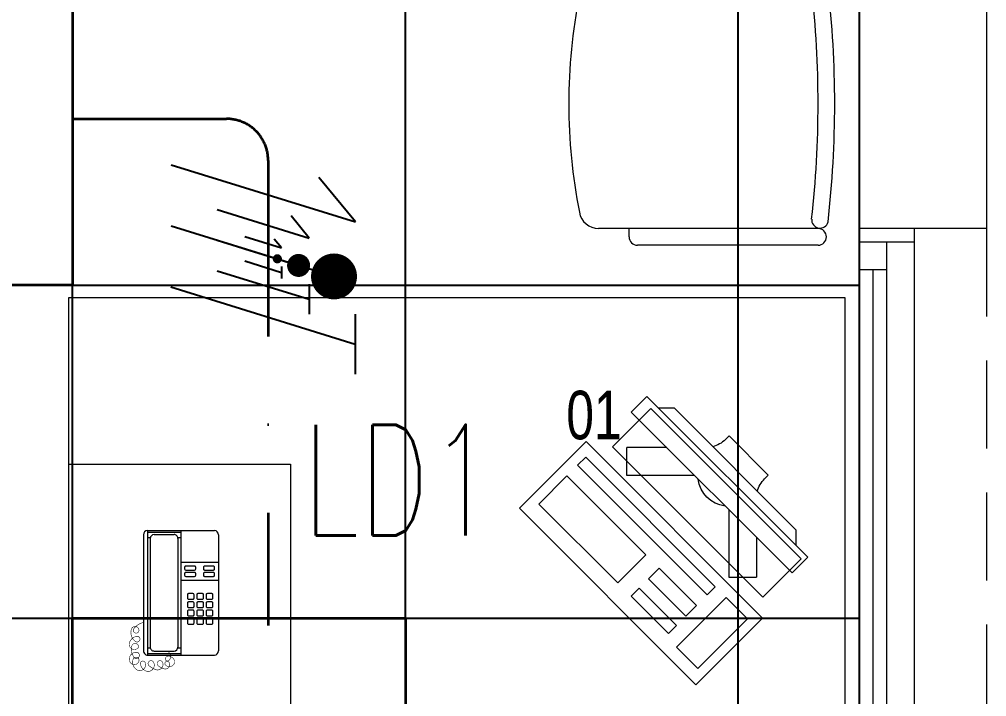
# Model space of a CAD drawing. Header units: inches. Extents: x -12418 to 57169, y -29325 to 19878.
# Drawn here: x 47304 to 49048, y 6458 to 7679 of the extents above; entities that cross this region are included whole.
import ezdxf
from ezdxf.enums import TextEntityAlignment as Align

# ---------------------------------------------------------------- set-up
doc = ezdxf.new("R2010")
doc.units = ezdxf.units.IN
doc.header["$LTSCALE"] = 25
doc.header["$MEASUREMENT"] = 0
doc.linetypes.add('00-Ground Floor$0$HIDDEN', pattern=[9.525, 6.35, -3.175])
doc.linetypes.add('DASHDOT', pattern=[25.4, 12.7, -6.35, 0, -6.35])
doc.layers.get('0').update_dxf_attribs({"color": 8})
for name, color, linetype, lineweight in [('00-Ground Floor$0$72_EGR_EQP_TAG', 142, 'Continuous', 5), ('00-Ground Floor$0$Aluminum', 251, 'Continuous', 5), ('00-Ground Floor$0$LOADING', 253, 'Continuous', 5), ('00-Ground Floor$0$Proj', 251, 'Continuous', 5), ('00-Ground Floor$0$Walls', 251, 'Continuous', 5), ('E-LITE-CIRC-NUMB', 6, 'Continuous', 25), ('E-LITE-CLNG', 150, 'Continuous', 35), ('E-LITE-CLNG-CNDT', 6, 'DASHDOT', 35), ('E-LITE-CTRL', 6, 'Continuous', 25), ('E-LITE-IDEN', 6, 'Continuous', 25), ('E-POWR-WIRE', 6, 'Continuous', 25), ('E-POWR-WIRE @ 100', 6, 'Continuous', 25), ('E-POWR-WIRE @ 20', 6, 'Continuous', 25), ('E-POWR-WIRE @ 50', 6, 'Continuous', 25)]:
    doc.layers.add(name, color=color, linetype=linetype, lineweight=lineweight)
doc.layers.add('00-Ground Floor$0$False Ceiling', color=251, linetype='Continuous')
doc.styles.add('00-Ground Floor$0$X3G_ENTITY_257CFD', font='swisscl.ttf', dxfattribs={"height": 200})
doc.styles.add('DC_Simplex', font='SIMPLEX.shx', dxfattribs={"width": 0.7})

# ---------------------------------------------------------------- blocks, each defined once
blk = doc.blocks.new('00-Ground Floor$0$DM20079-P')
at = {"color": 0}
for p, q in [((-0.0686, 0.217), (-0.0686, 0.008)), ((-0.0616, 0.225), (0.0594, 0.225)), ((-0.0616, 0.225), (-0.0616, 0)), ((-0.0616, 0.222), (-0.0016, 0.222)), ((-0.0616, 0.212), (-0.0565, 0.212)), ((-0.0566, 0.2105), (-0.0566, 0.0145)), ((-0.0496, 0.2175), (-0.0136, 0.2175)), ((-0.0068, 0.212), (-0.0016, 0.212)), ((-0.0066, 0.2105), (-0.0066, 0.0145)), ((-0.0016, 0.225), (-0.0016, 0)), ((0.0664, 0.217), (0.0664, 0.008)), ((-0.0016, 0.1675), (0.0664, 0.1675)), ((-0.0016, 0.135), (0.0664, 0.135)), ((-0.0616, 0.013), (-0.0565, 0.013)), ((-0.0616, 0.003), (-0.0016, 0.003)), ((-0.0594, 0), (0.0594, 0)), ((-0.0496, 0.0075), (-0.0136, 0.0075)), ((-0.0068, 0.013), (-0.0016, 0.013))]:
    blk.add_line(p, q, dxfattribs=at)
for points in [[(0.0074, 0.1605, 0.414214), (0.0054, 0.1585), (0.0054, 0.1555, 0.414214), (0.0074, 0.1535), (0.0234, 0.1535, 0.414214), (0.0254, 0.1555), (0.0254, 0.1585, 0.414214), (0.0234, 0.1605)], [(0.0574, 0.1535, 0.414214), (0.0594, 0.1555), (0.0594, 0.1585, 0.414214), (0.0574, 0.1605), (0.0414, 0.1605, 0.414214), (0.0394, 0.1585), (0.0394, 0.1555, 0.414214), (0.0414, 0.1535)], [(0.0234, 0.142, 0.414214), (0.0254, 0.144), (0.0254, 0.147, 0.414214), (0.0234, 0.149), (0.0074, 0.149, 0.414214), (0.0054, 0.147), (0.0054, 0.144, 0.414214), (0.0074, 0.142)], [(0.0574, 0.142, 0.414214), (0.0594, 0.144), (0.0594, 0.147, 0.414214), (0.0574, 0.149), (0.0414, 0.149, 0.414214), (0.0394, 0.147), (0.0394, 0.144, 0.414214), (0.0414, 0.142)], [(0.0104, 0.103, 0.414214), (0.0124, 0.101), (0.0204, 0.101, 0.414214), (0.0224, 0.103), (0.0224, 0.109, 0.414214), (0.0204, 0.111), (0.0124, 0.111, 0.414214), (0.0104, 0.109)], [(0.0274, 0.103, 0.414214), (0.0294, 0.101), (0.0374, 0.101, 0.414214), (0.0394, 0.103), (0.0394, 0.109, 0.414214), (0.0374, 0.111), (0.0294, 0.111, 0.414214), (0.0274, 0.109)], [(0.0444, 0.103, 0.414214), (0.0464, 0.101), (0.0544, 0.101, 0.414214), (0.0564, 0.103), (0.0564, 0.109, 0.414214), (0.0544, 0.111), (0.0464, 0.111, 0.414214), (0.0444, 0.109)], [(0.0104, 0.088, 0.414214), (0.0124, 0.086), (0.0204, 0.086, 0.414214), (0.0224, 0.088), (0.0224, 0.094, 0.414214), (0.0204, 0.096), (0.0124, 0.096, 0.414214), (0.0104, 0.094)], [(0.0274, 0.088, 0.414214), (0.0294, 0.086), (0.0374, 0.086, 0.414214), (0.0394, 0.088), (0.0394, 0.094, 0.414214), (0.0374, 0.096), (0.0294, 0.096, 0.414214), (0.0274, 0.094)], [(0.0444, 0.088, 0.414214), (0.0464, 0.086), (0.0544, 0.086, 0.414214), (0.0564, 0.088), (0.0564, 0.094, 0.414214), (0.0544, 0.096), (0.0464, 0.096, 0.414214), (0.0444, 0.094)], [(0.0104, 0.073, 0.414214), (0.0124, 0.071), (0.0204, 0.071, 0.414214), (0.0224, 0.073), (0.0224, 0.079, 0.414214), (0.0204, 0.081), (0.0124, 0.081, 0.414214), (0.0104, 0.079)], [(0.0274, 0.073, 0.414214), (0.0294, 0.071), (0.0374, 0.071, 0.414214), (0.0394, 0.073), (0.0394, 0.079, 0.414214), (0.0374, 0.081), (0.0294, 0.081, 0.414214), (0.0274, 0.079)], [(0.0444, 0.073, 0.414214), (0.0464, 0.071), (0.0544, 0.071, 0.414214), (0.0564, 0.073), (0.0564, 0.079, 0.414214), (0.0544, 0.081), (0.0464, 0.081, 0.414214), (0.0444, 0.079)], [(0.0104, 0.058, 0.414214), (0.0124, 0.056), (0.0204, 0.056, 0.414214), (0.0224, 0.058), (0.0224, 0.064, 0.414214), (0.0204, 0.066), (0.0124, 0.066, 0.414214), (0.0104, 0.064)], [(0.0274, 0.058, 0.414214), (0.0294, 0.056), (0.0374, 0.056, 0.414214), (0.0394, 0.058), (0.0394, 0.064, 0.414214), (0.0374, 0.066), (0.0294, 0.066, 0.414214), (0.0274, 0.064)], [(0.0444, 0.058, 0.414214), (0.0464, 0.056), (0.0544, 0.056, 0.414214), (0.0564, 0.058), (0.0564, 0.064, 0.414214), (0.0544, 0.066), (0.0464, 0.066, 0.414214), (0.0444, 0.064)]]:
    blk.add_lwpolyline(points, format="xyb", close=True, dxfattribs=at)
at = {"color": 0, "const_width": 0.001}
blk.add_lwpolyline([(-0.0686, 0.059, 0.184574), (-0.0861, 0.0478, 1.44364), (-0.0769, 0.0452, 0.837915), (-0.0907, 0.0465, 0.30536), (-0.0835, 0.0248, 1.584726), (-0.0815, 0.034, 0.253153), (-0.094, 0.0228, 0.874198), (-0.0776, 0.0142, 0.915253), (-0.0897, 0.0168, 0.223821), (-0.0874, -0.0011, 1.703343), (-0.0796, 0.005, 0.588962), (-0.0934, -0.0114, 0.717795), (-0.0769, -0.0108, 0.983104), (-0.0875, -0.0075, 0.326362), (-0.0815, -0.0259, 0.758716), (-0.0657, -0.0134, 0.906186), (-0.0743, -0.016, 0.189488), (-0.067, -0.0272, 0.7948), (-0.0506, -0.0127, 1.223996), (-0.0585, -0.0193, 0.072149), (-0.0473, -0.0259, 0.645886), (-0.0341, -0.0134, 1.366917), (-0.042, -0.0193, 0.078415), (-0.0315, -0.0246, 0.723006), (-0.0229, -0.0127, 1.105484), (-0.0289, -0.018, 0.327892), (-0.017, -0.0193, 0.446638), (-0.0144, -0.0068, 0.327263), (-0.0269, -0.0029, 1.240441), (-0.0229, -0.0094, 0.611307), (-0.0278, 0.0075)], format="xyb", dxfattribs=at)
at = {"color": 0}
for centre, radius, start, end in [((-0.0605, 0.217), 0.00813, 97.9633, 179.6649), ((-0.0496, 0.2105), 0.007, 90, 180), ((-0.0136, 0.2105), 0.007, 0, 90), ((0.0582, 0.217), 0.00813, 0.3351, 82.0367), ((-0.0605, 0.008), 0.00813, 180.3351, 277.9633), ((-0.0496, 0.0145), 0.007, 180, 270), ((-0.0136, 0.0145), 0.007, 270, 0), ((0.0582, 0.008), 0.00813, 277.9633, 359.6649)]:
    blk.add_arc(centre, radius, start, end, dxfattribs=at)
blk = doc.blocks.new('00-Ground Floor$0$GF21016-P')
at = {"layer": '00-Ground Floor$0$LOADING', "extrusion": (-1.24384e-09, -1.20261e-09, -1)}
for p, q in [((0.0128, 0.0179), (0.0128, 0.4136)), ((0.4628, 0.0179), (0.4628, 0.4136)), ((-0.0022, 0.3585), (0.0128, 0.3585)), ((0.4778, 0.3585), (0.4628, 0.3585)), ((-0.0172, 0.0179), (-0.0172, 0.3435)), ((0.4928, 0.0179), (0.4928, 0.3435)), ((0.4778, 0.0029), (0.4778, 0.0029))]:
    blk.add_line(p, q, dxfattribs=at)
for centre, radius, start, end in [((-0.2378, -0.5362), 1.0036, 78.7568, 101.2432), ((-0.0478, 0.4136), 0.035, 0, 80.6557), ((-0.4278, 0.4136), 0.035, 99.3443, 180), ((0.0022, 0.3435), 0.015, 0, 90), ((-0.4778, 0.3435), 0.015, 90, 180), ((0.0022, 0.0179), 0.015, 270, 0), ((0.0022, 0.0179), 0.015, 180, 270), ((-0.0284, 0.0145), 0.015, 284.3864, 95.5209), ((-0.2378, 1.8928), 1.8749, 263.6341, 276.3659), ((-0.4471, 0.0145), 0.015, 84.4791, 255.6136), ((-0.4778, 0.0179), 0.015, 270, 0), ((-0.4778, 0.0179), 0.015, 180, 270), ((-0.2378, 1.8734), 1.8855, 263.5119, 276.4881)]:
    blk.add_arc(centre, radius, start, end, dxfattribs=at)
blk = doc.blocks.new('00-Ground Floor$0$ITCWLS1-P')
at = {"layer": '00-Ground Floor$0$LOADING'}
for p, q in [((-0.17, 0.45), (-0.17, 0)), ((-0.17, 0.45), (0, 0.45)), ((0, 0.45), (0, 0)), ((-0.2651, 0.43, 0), (-0.3051, 0.43, 0)), ((-0.3051, 0.43, 0), (-0.3051, 0.02, 0)), ((-0.2651, 0.43, 0), (-0.2651, 0.02, 0)), ((-0.1496, 0.4305), (-0.1291, 0.4305)), ((-0.1291, 0.4305), (-0.1291, 0.4089)), ((-0.197, 0.4094), (-0.295, 0.4094)), ((-0.295, 0.0264), (-0.295, 0.4094)), ((-0.197, 0.0264), (-0.197, 0.4094)), ((-0.3251, 0.38, 0), (-0.3051, 0.4, 0)), ((-0.3251, 0.38, 0), (-0.3251, 0.07, 0)), ((-0.3503, 0.275), (-0.3596, 0.275)), ((-0.3596, 0.175), (-0.3596, 0.275)), ((-0.3503, 0.175), (-0.3596, 0.175)), ((-0.3251, 0.07, 0), (-0.3051, 0.05, 0)), ((-0.3051, 0.02, 0), (-0.2651, 0.02, 0)), ((-0.197, 0.0264), (-0.295, 0.0264)), ((-0.17, 0), (0, 0))]:
    blk.add_line(p, q, dxfattribs=at)
at = {"layer": '00-Ground Floor$0$LOADING', "extrusion": (2.48281e-10, 3.18408e-10, -1)}
for p, q in [((-0.2651, 0.3395), (-0.2144, 0.3902)), ((-0.1791, 0.3548), (-0.2144, 0.3902)), ((-0.2651, 0.2688), (-0.1791, 0.3548))]:
    blk.add_line(p, q, dxfattribs=at)
at = {"layer": '00-Ground Floor$0$LOADING', "extrusion": (2.48281e-10, -3.18408e-10, -1)}
for p, q in [((-0.2651, 0.1812), (-0.1791, 0.0952)), ((-0.2651, 0.1105), (-0.2144, 0.0598)), ((-0.1791, 0.0952), (-0.2144, 0.0598))]:
    blk.add_line(p, q, dxfattribs=at)
at = {"layer": '00-Ground Floor$0$LOADING'}
for points in [[(-0.1291, 0.4089), (-0.1291, 0.1), (-0.1496, 0.1), (-0.1496, 0.4305)], [(-0.1496, 0.1), (-0.1496, 0.1), (-0.1496, 0.1), (-0.1496, 0.1), (-0.1496, 0.1), (-0.1496, 0.1), (-0.1496, 0.1), (-0.1496, 0.1), (-0.1496, 0.1)], [(-0.1496, 0.1), (-0.1496, 0.1), (-0.1496, 0.1), (-0.1496, 0.1), (-0.1496, 0.1), (-0.1496, 0.1), (-0.1496, 0.1), (-0.1496, 0.1), (-0.1496, 0.1), (-0.1496, 0.1), (-0.1496, 0.1), (-0.1496, 0.1), (-0.1496, 0.1), (-0.1496, 0.1), (-0.1496, 0.1), (-0.1496, 0.1), (-0.1496, 0.1), (-0.1496, 0.1)], [(-0.1496, 0.1), (-0.1496, 0.1), (-0.1496, 0.1), (-0.1496, 0.1), (-0.1496, 0.1), (-0.1496, 0.1), (-0.1496, 0.1), (-0.1496, 0.1), (-0.1496, 0.1), (-0.1496, 0.1)], [(-0.1496, 0.1), (-0.1496, 0.1), (-0.1496, 0.1), (-0.1496, 0.1), (-0.1496, 0.1), (-0.1496, 0.1), (-0.1496, 0.1)], [(-0.1496, 0.1), (-0.1496, 0.1), (-0.1496, 0.1), (-0.1496, 0.1), (-0.1496, 0.1), (-0.1496, 0.1), (-0.1496, 0.1), (-0.1496, 0.1), (-0.1496, 0.1), (-0.1496, 0.1)], [(-0.1496, 0.1), (-0.1496, 0.1), (-0.1496, 0.1), (-0.1496, 0.1), (-0.1496, 0.1), (-0.1496, 0.1), (-0.1496, 0.1), (-0.1496, 0.1), (-0.1496, 0.1), (-0.1496, 0.1), (-0.1496, 0.1), (-0.1496, 0.1), (-0.1496, 0.1), (-0.1496, 0.1), (-0.1496, 0.1)], [(-0.1496, 0.1), (-0.1496, 0.1), (-0.1496, 0.1), (-0.1496, 0.1), (-0.1496, 0.1), (-0.1496, 0.1), (-0.1496, 0.1), (-0.1496, 0.1), (-0.1496, 0.1), (-0.1496, 0.1)], [(-0.1496, 0.1), (-0.1496, 0.1), (-0.1496, 0.1), (-0.1496, 0.1), (-0.1496, 0.1), (-0.1496, 0.1), (-0.1496, 0.1), (-0.1496, 0.1), (-0.1496, 0.1), (-0.1496, 0.1)], [(-0.1496, 0.1), (-0.1496, 0.1), (-0.1496, 0.1), (-0.1496, 0.1), (-0.1496, 0.1), (-0.1496, 0.1), (-0.1496, 0.1), (-0.1496, 0.1), (-0.1496, 0.1), (-0.1496, 0.1), (-0.1496, 0.1), (-0.1496, 0.1), (-0.1496, 0.1), (-0.1496, 0.1), (-0.1496, 0.1), (-0.1496, 0.1), (-0.1496, 0.1), (-0.1496, 0.1), (-0.1496, 0.1), (-0.1496, 0.1), (-0.1496, 0.1), (-0.1496, 0.1), (-0.1496, 0.1), (-0.1496, 0.1), (-0.1496, 0.1), (-0.1496, 0.1), (-0.1496, 0.1), (-0.1496, 0.1), (-0.1496, 0.1), (-0.1496, 0.1), (-0.1496, 0.1), (-0.1496, 0.1), (-0.1496, 0.1), (-0.1496, 0.1), (-0.1496, 0.1), (-0.1496, 0.1), (-0.1496, 0.1), (-0.1496, 0.1), (-0.1496, 0.1), (-0.1496, 0.1), (-0.1496, 0.1), (-0.1496, 0.1), (-0.1496, 0.1), (-0.1496, 0.1), (-0.1496, 0.1), (-0.1496, 0.1), (-0.1496, 0.1), (-0.1496, 0.1), (-0.1496, 0.1), (-0.1496, 0.1), (-0.1496, 0.1), (-0.1496, 0.1), (-0.1496, 0.1), (-0.1496, 0.1)], [(-0.1496, 0.1), (-0.1496, 0.1), (-0.1496, 0.1), (-0.1496, 0.1), (-0.1496, 0.1), (-0.1496, 0.1), (-0.1496, 0.1), (-0.1496, 0.1), (-0.1496, 0.1), (-0.1496, 0.1), (-0.1496, 0.1), (-0.1496, 0.1), (-0.1496, 0.1), (-0.1496, 0.1), (-0.1496, 0.1), (-0.1496, 0.1), (-0.1496, 0.1), (-0.1496, 0.1), (-0.1496, 0.1), (-0.1496, 0.1), (-0.1496, 0.1), (-0.1496, 0.1), (-0.1496, 0.1), (-0.1496, 0.1), (-0.1496, 0.1), (-0.1496, 0.1), (-0.1496, 0.1), (-0.1496, 0.1), (-0.1496, 0.1), (-0.1496, 0.1), (-0.1496, 0.1), (-0.1496, 0.1), (-0.1496, 0.1), (-0.1496, 0.1), (-0.1496, 0.1), (-0.1496, 0.1), (-0.1496, 0.1), (-0.1496, 0.1), (-0.1496, 0.1), (-0.1496, 0.1), (-0.1496, 0.1), (-0.1496, 0.1), (-0.1496, 0.1), (-0.1496, 0.1), (-0.1496, 0.1), (-0.1496, 0.1), (-0.1496, 0.1), (-0.1496, 0.1), (-0.1496, 0.1), (-0.1496, 0.1), (-0.1496, 0.1), (-0.1496, 0.1), (-0.1496, 0.1), (-0.1496, 0.1), (-0.1496, 0.1), (-0.1496, 0.1), (-0.1496, 0.1), (-0.1496, 0.1), (-0.1496, 0.1), (-0.1496, 0.1), (-0.1496, 0.1), (-0.1496, 0.1), (-0.1496, 0.1), (-0.1496, 0.1), (-0.1496, 0.1), (-0.1496, 0.1), (-0.1496, 0.1), (-0.1496, 0.1), (-0.1496, 0.1), (-0.1496, 0.1), (-0.1496, 0.1), (-0.1496, 0.1), (-0.1496, 0.1), (-0.1496, 0.1), (-0.1496, 0.1), (-0.1496, 0.1), (-0.1496, 0.1), (-0.1496, 0.1), (-0.1496, 0.1), (-0.1496, 0.1), (-0.1496, 0.1), (-0.1496, 0.1), (-0.1496, 0.1), (-0.1496, 0.1), (-0.1496, 0.1), (-0.1496, 0.1), (-0.1496, 0.1), (-0.1496, 0.1), (-0.1496, 0.1)], [(-0.1496, 0.1), (-0.1496, 0.1), (-0.1496, 0.1), (-0.1496, 0.1), (-0.1496, 0.1), (-0.1496, 0.1), (-0.1496, 0.1), (-0.1496, 0.1), (-0.1496, 0.1), (-0.1496, 0.1), (-0.1496, 0.1), (-0.1496, 0.1)], [(-0.1496, 0.1), (-0.1496, 0.1), (-0.1496, 0.1), (-0.1496, 0.1), (-0.1496, 0.1), (-0.1496, 0.1), (-0.1496, 0.1)], [(-0.1496, 0.1), (-0.1496, 0.1), (-0.1496, 0.1), (-0.1496, 0.1), (-0.1496, 0.1), (-0.1496, 0.1), (-0.1496, 0.1), (-0.1496, 0.1), (-0.1496, 0.1), (-0.1496, 0.1), (-0.1496, 0.1), (-0.1496, 0.1), (-0.1496, 0.1), (-0.1496, 0.1), (-0.1496, 0.1), (-0.1496, 0.1), (-0.1496, 0.1)], [(-0.1496, 0.1), (-0.1496, 0.1), (-0.1496, 0.1), (-0.1496, 0.1), (-0.1496, 0.1), (-0.1496, 0.1), (-0.1496, 0.1), (-0.1496, 0.1), (-0.1496, 0.1), (-0.1496, 0.1), (-0.1496, 0.1), (-0.1496, 0.1), (-0.1496, 0.1), (-0.1496, 0.1), (-0.1496, 0.1), (-0.1496, 0.1), (-0.1496, 0.1), (-0.1496, 0.1), (-0.1496, 0.1), (-0.1496, 0.1), (-0.1496, 0.1), (-0.1496, 0.1), (-0.1496, 0.1), (-0.1496, 0.1), (-0.1496, 0.1), (-0.1496, 0.1), (-0.1496, 0.1), (-0.1496, 0.1), (-0.1496, 0.1), (-0.1496, 0.1), (-0.1496, 0.1), (-0.1496, 0.1), (-0.1496, 0.1), (-0.1496, 0.1), (-0.1496, 0.1), (-0.1496, 0.1), (-0.1496, 0.1), (-0.1496, 0.1), (-0.1496, 0.1), (-0.1496, 0.1), (-0.1496, 0.1), (-0.1496, 0.1), (-0.1496, 0.1), (-0.1496, 0.1), (-0.1496, 0.1), (-0.1496, 0.1), (-0.1496, 0.1), (-0.1496, 0.1), (-0.1496, 0.1), (-0.1496, 0.1), (-0.1496, 0.1), (-0.1496, 0.1), (-0.1496, 0.1), (-0.1496, 0.1), (-0.1496, 0.1), (-0.1496, 0.1), (-0.1496, 0.1), (-0.1496, 0.1), (-0.1496, 0.1), (-0.1496, 0.1), (-0.1496, 0.1), (-0.1496, 0.1), (-0.1496, 0.1), (-0.1496, 0.1), (-0.1496, 0.1), (-0.1496, 0.1), (-0.1496, 0.1), (-0.1496, 0.1), (-0.1496, 0.1), (-0.1496, 0.1), (-0.1496, 0.1), (-0.1496, 0.1), (-0.1496, 0.1), (-0.1496, 0.1), (-0.1496, 0.1), (-0.1496, 0.1), (-0.1496, 0.1), (-0.1496, 0.1), (-0.1496, 0.1), (-0.1496, 0.1), (-0.1496, 0.1), (-0.1496, 0.1), (-0.1496, 0.1), (-0.1496, 0.1), (-0.1496, 0.1), (-0.1496, 0.1), (-0.1496, 0.1), (-0.1496, 0.1), (-0.1496, 0.1), (-0.1496, 0.1), (-0.1496, 0.1), (-0.1496, 0.1), (-0.1496, 0.1), (-0.1496, 0.1), (-0.1496, 0.1), (-0.1496, 0.1), (-0.1496, 0.1), (-0.1496, 0.1), (-0.1496, 0.1), (-0.1496, 0.1), (-0.1496, 0.1), (-0.1496, 0.1), (-0.1496, 0.1), (-0.1496, 0.1), (-0.1496, 0.1), (-0.1496, 0.1), (-0.1496, 0.1), (-0.1496, 0.1), (-0.1496, 0.1), (-0.1496, 0.1), (-0.1496, 0.1)], [(-0.1496, 0.1), (-0.1496, 0.1), (-0.1496, 0.1), (-0.1496, 0.1), (-0.1496, 0.1), (-0.1496, 0.1), (-0.1496, 0.1), (-0.1496, 0.1)]]:
    blk.add_lwpolyline(points, dxfattribs=at)
for points in [[(-0.1019, 0.4305), (-0.0304, 0.4305), (-0.0304, 0.2294), (-0.1019, 0.2294)], [(-0.1019, 0.1954), (-0.0747, 0.1954), (-0.0747, 0.1), (-0.1019, 0.1)], [(-0.0304, 0.1954), (-0.0508, 0.1954), (-0.0508, 0.1), (-0.0304, 0.1)], [(-0.1496, 0.1), (-0.1496, 0.1), (-0.1496, 0.1), (-0.1496, 0.1), (-0.1496, 0.1), (-0.1496, 0.1), (-0.1496, 0.1), (-0.1496, 0.1), (-0.1496, 0.1), (-0.1496, 0.1), (-0.1496, 0.1), (-0.1496, 0.1), (-0.1496, 0.1), (-0.1496, 0.1), (-0.1496, 0.1), (-0.1496, 0.1), (-0.1496, 0.1), (-0.1496, 0.1), (-0.1496, 0.1), (-0.1496, 0.1), (-0.1496, 0.1), (-0.1496, 0.1), (-0.1496, 0.1), (-0.1496, 0.1), (-0.1496, 0.1), (-0.1496, 0.1), (-0.1496, 0.1), (-0.1496, 0.1), (-0.1496, 0.1), (-0.1496, 0.1), (-0.1496, 0.1), (-0.1496, 0.1), (-0.1496, 0.1), (-0.1496, 0.1), (-0.1496, 0.1), (-0.1496, 0.1), (-0.1496, 0.1), (-0.1496, 0.1), (-0.1496, 0.1), (-0.1496, 0.1), (-0.1496, 0.1), (-0.1496, 0.1), (-0.1496, 0.1), (-0.1496, 0.1), (-0.1496, 0.1), (-0.1496, 0.1), (-0.1496, 0.1), (-0.1496, 0.1), (-0.1496, 0.1), (-0.1496, 0.1), (-0.1496, 0.1), (-0.1496, 0.1), (-0.1496, 0.1), (-0.1496, 0.1), (-0.1496, 0.1), (-0.1496, 0.1), (-0.1496, 0.1), (-0.1496, 0.1), (-0.1496, 0.1), (-0.1496, 0.1), (-0.1496, 0.1), (-0.1496, 0.1), (-0.1496, 0.1), (-0.1496, 0.1), (-0.1496, 0.1), (-0.1496, 0.1), (-0.1496, 0.1), (-0.1496, 0.1), (-0.1496, 0.1), (-0.1496, 0.1), (-0.1496, 0.1), (-0.1496, 0.1), (-0.1496, 0.1), (-0.1496, 0.1), (-0.1496, 0.1), (-0.1496, 0.1), (-0.1496, 0.1), (-0.1496, 0.1), (-0.1496, 0.1), (-0.1496, 0.1), (-0.1496, 0.1), (-0.1496, 0.1), (-0.1496, 0.1), (-0.1496, 0.1), (-0.1496, 0.1), (-0.1496, 0.1), (-0.1496, 0.1), (-0.1496, 0.1), (-0.1496, 0.1), (-0.1496, 0.1), (-0.1496, 0.1), (-0.1496, 0.1), (-0.1496, 0.1), (-0.1496, 0.1), (-0.1496, 0.1), (-0.1496, 0.1), (-0.1496, 0.1), (-0.1496, 0.1), (-0.1496, 0.1), (-0.1496, 0.1), (-0.1496, 0.1), (-0.1496, 0.1), (-0.1496, 0.1), (-0.1496, 0.1), (-0.1496, 0.1), (-0.1496, 0.1), (-0.1496, 0.1), (-0.1496, 0.1), (-0.1496, 0.1), (-0.1496, 0.1), (-0.1496, 0.1), (-0.1496, 0.1), (-0.1496, 0.1), (-0.1496, 0.1), (-0.1496, 0.1), (-0.1496, 0.1), (-0.1496, 0.1), (-0.1496, 0.1), (-0.1496, 0.1), (-0.1496, 0.1), (-0.1496, 0.1), (-0.1496, 0.1), (-0.1496, 0.1), (-0.1496, 0.1), (-0.1496, 0.1), (-0.1496, 0.1), (-0.1496, 0.1), (-0.1496, 0.1), (-0.1496, 0.1), (-0.1496, 0.1), (-0.1496, 0.1), (-0.1496, 0.1), (-0.1496, 0.1), (-0.1496, 0.1), (-0.1496, 0.1), (-0.1496, 0.1), (-0.1496, 0.1), (-0.1496, 0.1), (-0.1496, 0.1), (-0.1496, 0.1), (-0.1496, 0.1), (-0.1496, 0.1), (-0.1496, 0.1), (-0.1496, 0.1), (-0.1496, 0.1), (-0.1496, 0.1), (-0.1496, 0.1), (-0.1496, 0.1), (-0.1496, 0.1), (-0.1496, 0.1), (-0.1496, 0.1), (-0.1496, 0.1), (-0.1496, 0.1), (-0.1496, 0.1), (-0.1496, 0.1), (-0.1496, 0.1), (-0.1496, 0.1), (-0.1496, 0.1), (-0.1496, 0.1), (-0.1496, 0.1), (-0.1496, 0.1), (-0.1496, 0.1), (-0.1496, 0.1), (-0.1496, 0.1), (-0.1496, 0.1), (-0.1496, 0.1), (-0.1496, 0.1), (-0.1496, 0.1), (-0.1496, 0.1), (-0.1496, 0.1), (-0.1496, 0.1), (-0.1496, 0.1), (-0.1496, 0.1), (-0.1496, 0.1), (-0.1496, 0.1), (-0.1496, 0.1), (-0.1496, 0.1), (-0.1496, 0.1), (-0.1496, 0.1), (-0.1496, 0.1), (-0.1496, 0.1), (-0.1496, 0.1), (-0.1496, 0.1), (-0.1496, 0.1), (-0.1496, 0.1), (-0.1496, 0.1), (-0.1496, 0.1), (-0.1496, 0.1), (-0.1496, 0.1), (-0.1496, 0.1), (-0.1496, 0.1), (-0.1496, 0.1), (-0.1496, 0.1), (-0.1496, 0.1), (-0.1496, 0.1), (-0.1496, 0.1), (-0.1496, 0.1), (-0.1496, 0.1), (-0.1496, 0.1), (-0.1496, 0.1), (-0.1496, 0.1), (-0.1496, 0.1), (-0.1496, 0.1), (-0.1496, 0.1), (-0.1496, 0.1), (-0.1496, 0.1), (-0.1496, 0.1), (-0.1496, 0.1), (-0.1496, 0.1), (-0.1496, 0.1), (-0.1496, 0.1), (-0.1496, 0.1), (-0.1496, 0.1), (-0.1496, 0.1), (-0.1496, 0.1), (-0.1496, 0.1), (-0.1496, 0.1), (-0.1496, 0.1), (-0.1496, 0.1), (-0.1496, 0.1), (-0.1496, 0.1), (-0.1496, 0.1), (-0.1496, 0.1), (-0.1496, 0.1), (-0.1496, 0.1), (-0.1496, 0.1), (-0.1496, 0.1), (-0.1496, 0.1), (-0.1496, 0.1), (-0.1496, 0.1), (-0.1496, 0.1), (-0.1496, 0.1), (-0.1496, 0.1), (-0.1496, 0.1), (-0.1496, 0.1), (-0.1496, 0.1), (-0.1496, 0.1), (-0.1496, 0.1), (-0.1496, 0.1), (-0.1496, 0.1), (-0.1496, 0.1), (-0.1496, 0.1), (-0.1496, 0.1), (-0.1496, 0.1), (-0.1496, 0.1), (-0.1496, 0.1), (-0.1496, 0.1), (-0.1496, 0.1), (-0.1496, 0.1), (-0.1496, 0.1), (-0.1496, 0.1), (-0.1496, 0.1), (-0.1496, 0.1), (-0.1496, 0.1), (-0.1496, 0.1), (-0.1496, 0.1), (-0.1496, 0.1), (-0.1496, 0.1), (-0.1496, 0.1), (-0.1496, 0.1), (-0.1496, 0.1), (-0.1496, 0.1), (-0.1496, 0.1), (-0.1496, 0.1), (-0.1496, 0.1), (-0.1496, 0.1), (-0.1496, 0.1), (-0.1496, 0.1), (-0.1496, 0.1), (-0.1496, 0.1), (-0.1496, 0.1), (-0.1496, 0.1), (-0.1496, 0.1), (-0.1496, 0.1), (-0.1496, 0.1), (-0.1496, 0.1), (-0.1496, 0.1)], [(-0.1496, 0.1), (-0.1496, 0.1), (-0.1496, 0.1), (-0.1496, 0.1), (-0.1496, 0.1), (-0.1496, 0.1), (-0.1496, 0.1), (-0.1496, 0.1), (-0.1496, 0.1), (-0.1496, 0.1), (-0.1496, 0.1), (-0.1496, 0.1), (-0.1496, 0.1), (-0.1496, 0.1), (-0.1496, 0.1), (-0.1496, 0.1), (-0.1496, 0.1), (-0.1496, 0.1), (-0.1496, 0.1), (-0.1496, 0.1), (-0.1496, 0.1), (-0.1496, 0.1), (-0.1496, 0.1), (-0.1496, 0.1), (-0.1496, 0.1), (-0.1496, 0.1), (-0.1496, 0.1), (-0.1496, 0.1), (-0.1496, 0.1), (-0.1496, 0.1), (-0.1496, 0.1), (-0.1496, 0.1), (-0.1496, 0.1), (-0.1496, 0.1), (-0.1496, 0.1), (-0.1496, 0.1), (-0.1496, 0.1), (-0.1496, 0.1), (-0.1496, 0.1), (-0.1496, 0.1), (-0.1496, 0.1), (-0.1496, 0.1), (-0.1496, 0.1), (-0.1496, 0.1), (-0.1496, 0.1), (-0.1496, 0.1), (-0.1496, 0.1), (-0.1496, 0.1), (-0.1496, 0.1), (-0.1496, 0.1), (-0.1496, 0.1), (-0.1496, 0.1), (-0.1496, 0.1), (-0.1496, 0.1), (-0.1496, 0.1), (-0.1496, 0.1), (-0.1496, 0.1), (-0.1496, 0.1), (-0.1496, 0.1), (-0.1496, 0.1), (-0.1496, 0.1), (-0.1496, 0.1), (-0.1496, 0.1), (-0.1496, 0.1), (-0.1496, 0.1), (-0.1496, 0.1), (-0.1496, 0.1), (-0.1496, 0.1), (-0.1496, 0.1), (-0.1496, 0.1), (-0.1496, 0.1), (-0.1496, 0.1), (-0.1496, 0.1), (-0.1496, 0.1), (-0.1496, 0.1), (-0.1496, 0.1), (-0.1496, 0.1), (-0.1496, 0.1), (-0.1496, 0.1), (-0.1496, 0.1), (-0.1496, 0.1), (-0.1496, 0.1), (-0.1496, 0.1), (-0.1496, 0.1), (-0.1496, 0.1), (-0.1496, 0.1), (-0.1496, 0.1), (-0.1496, 0.1), (-0.1496, 0.1), (-0.1496, 0.1), (-0.1496, 0.1), (-0.1496, 0.1), (-0.1496, 0.1), (-0.1496, 0.1), (-0.1496, 0.1), (-0.1496, 0.1), (-0.1496, 0.1), (-0.1496, 0.1), (-0.1496, 0.1), (-0.1496, 0.1), (-0.1496, 0.1), (-0.1496, 0.1), (-0.1496, 0.1), (-0.1496, 0.1), (-0.1496, 0.1), (-0.1496, 0.1), (-0.1496, 0.1), (-0.1496, 0.1), (-0.1496, 0.1), (-0.1496, 0.1), (-0.1496, 0.1), (-0.1496, 0.1), (-0.1496, 0.1), (-0.1496, 0.1), (-0.1496, 0.1), (-0.1496, 0.1), (-0.1496, 0.1), (-0.1496, 0.1), (-0.1496, 0.1), (-0.1496, 0.1), (-0.1496, 0.1), (-0.1496, 0.1), (-0.1496, 0.1), (-0.1496, 0.1), (-0.1496, 0.1), (-0.1496, 0.1), (-0.1496, 0.1), (-0.1496, 0.1), (-0.1496, 0.1), (-0.1496, 0.1), (-0.1496, 0.1), (-0.1496, 0.1), (-0.1496, 0.1), (-0.1496, 0.1), (-0.1496, 0.1), (-0.1496, 0.1), (-0.1496, 0.1), (-0.1496, 0.1), (-0.1496, 0.1), (-0.1496, 0.1), (-0.1496, 0.1), (-0.1496, 0.1), (-0.1496, 0.1), (-0.1496, 0.1), (-0.1496, 0.1), (-0.1496, 0.1), (-0.1496, 0.1), (-0.1496, 0.1), (-0.1496, 0.1), (-0.1496, 0.1), (-0.1496, 0.1), (-0.1496, 0.1), (-0.1496, 0.1), (-0.1496, 0.1), (-0.1496, 0.1), (-0.1496, 0.1), (-0.1496, 0.1), (-0.1496, 0.1), (-0.1496, 0.1), (-0.1496, 0.1), (-0.1496, 0.1), (-0.1496, 0.1), (-0.1496, 0.1), (-0.1496, 0.1), (-0.1496, 0.1), (-0.1496, 0.1), (-0.1496, 0.1), (-0.1496, 0.1), (-0.1496, 0.1), (-0.1496, 0.1), (-0.1496, 0.1), (-0.1496, 0.1), (-0.1496, 0.1), (-0.1496, 0.1), (-0.1496, 0.1), (-0.1496, 0.1), (-0.1496, 0.1), (-0.1496, 0.1), (-0.1496, 0.1), (-0.1496, 0.1), (-0.1496, 0.1), (-0.1496, 0.1), (-0.1496, 0.1), (-0.1496, 0.1), (-0.1496, 0.1), (-0.1496, 0.1), (-0.1496, 0.1), (-0.1496, 0.1), (-0.1496, 0.1), (-0.1496, 0.1), (-0.1496, 0.1), (-0.1496, 0.1), (-0.1496, 0.1), (-0.1496, 0.1), (-0.1496, 0.1), (-0.1496, 0.1), (-0.1496, 0.1), (-0.1496, 0.1), (-0.1496, 0.1), (-0.1496, 0.1), (-0.1496, 0.1), (-0.1496, 0.1), (-0.1496, 0.1), (-0.1496, 0.1), (-0.1496, 0.1), (-0.1496, 0.1), (-0.1496, 0.1), (-0.1496, 0.1), (-0.1496, 0.1), (-0.1496, 0.1), (-0.1496, 0.1), (-0.1496, 0.1), (-0.1496, 0.1), (-0.1496, 0.1)], [(-0.1496, 0.1), (-0.1496, 0.1), (-0.1496, 0.1), (-0.1496, 0.1), (-0.1496, 0.1), (-0.1496, 0.1), (-0.1496, 0.1), (-0.1496, 0.1), (-0.1496, 0.1), (-0.1496, 0.1), (-0.1496, 0.1), (-0.1496, 0.1), (-0.1496, 0.1), (-0.1496, 0.1), (-0.1496, 0.1), (-0.1496, 0.1), (-0.1496, 0.1), (-0.1496, 0.1), (-0.1496, 0.1), (-0.1496, 0.1), (-0.1496, 0.1), (-0.1496, 0.1), (-0.1496, 0.1), (-0.1496, 0.1), (-0.1496, 0.1), (-0.1496, 0.1), (-0.1496, 0.1), (-0.1496, 0.1), (-0.1496, 0.1), (-0.1496, 0.1), (-0.1496, 0.1), (-0.1496, 0.1), (-0.1496, 0.1), (-0.1496, 0.1), (-0.1496, 0.1), (-0.1496, 0.1), (-0.1496, 0.1), (-0.1496, 0.1), (-0.1496, 0.1), (-0.1496, 0.1), (-0.1496, 0.1), (-0.1496, 0.1), (-0.1496, 0.1), (-0.1496, 0.1), (-0.1496, 0.1), (-0.1496, 0.1), (-0.1496, 0.1), (-0.1496, 0.1), (-0.1496, 0.1), (-0.1496, 0.1), (-0.1496, 0.1), (-0.1496, 0.1), (-0.1496, 0.1), (-0.1496, 0.1), (-0.1496, 0.1), (-0.1496, 0.1), (-0.1496, 0.1), (-0.1496, 0.1), (-0.1496, 0.1), (-0.1496, 0.1), (-0.1496, 0.1), (-0.1496, 0.1), (-0.1496, 0.1), (-0.1496, 0.1), (-0.1496, 0.1), (-0.1496, 0.1), (-0.1496, 0.1), (-0.1496, 0.1), (-0.1496, 0.1), (-0.1496, 0.1), (-0.1496, 0.1), (-0.1496, 0.1), (-0.1496, 0.1), (-0.1496, 0.1), (-0.1496, 0.1), (-0.1496, 0.1), (-0.1496, 0.1), (-0.1496, 0.1), (-0.1496, 0.1), (-0.1496, 0.1), (-0.1496, 0.1), (-0.1496, 0.1), (-0.1496, 0.1), (-0.1496, 0.1), (-0.1496, 0.1), (-0.1496, 0.1), (-0.1496, 0.1), (-0.1496, 0.1), (-0.1496, 0.1), (-0.1496, 0.1), (-0.1496, 0.1), (-0.1496, 0.1), (-0.1496, 0.1), (-0.1496, 0.1), (-0.1496, 0.1), (-0.1496, 0.1), (-0.1496, 0.1), (-0.1496, 0.1), (-0.1496, 0.1), (-0.1496, 0.1), (-0.1496, 0.1), (-0.1496, 0.1), (-0.1496, 0.1), (-0.1496, 0.1), (-0.1496, 0.1), (-0.1496, 0.1), (-0.1496, 0.1), (-0.1496, 0.1), (-0.1496, 0.1), (-0.1496, 0.1), (-0.1496, 0.1), (-0.1496, 0.1), (-0.1496, 0.1), (-0.1496, 0.1), (-0.1496, 0.1), (-0.1496, 0.1), (-0.1496, 0.1), (-0.1496, 0.1), (-0.1496, 0.1), (-0.1496, 0.1), (-0.1496, 0.1), (-0.1496, 0.1), (-0.1496, 0.1), (-0.1496, 0.1), (-0.1496, 0.1), (-0.1496, 0.1), (-0.1496, 0.1), (-0.1496, 0.1), (-0.1496, 0.1), (-0.1496, 0.1), (-0.1496, 0.1), (-0.1496, 0.1), (-0.1496, 0.1), (-0.1496, 0.1), (-0.1496, 0.1), (-0.1496, 0.1), (-0.1496, 0.1), (-0.1496, 0.1), (-0.1496, 0.1), (-0.1496, 0.1), (-0.1496, 0.1), (-0.1496, 0.1), (-0.1496, 0.1), (-0.1496, 0.1), (-0.1496, 0.1), (-0.1496, 0.1), (-0.1496, 0.1), (-0.1496, 0.1), (-0.1496, 0.1), (-0.1496, 0.1), (-0.1496, 0.1), (-0.1496, 0.1), (-0.1496, 0.1), (-0.1496, 0.1), (-0.1496, 0.1), (-0.1496, 0.1), (-0.1496, 0.1), (-0.1496, 0.1), (-0.1496, 0.1), (-0.1496, 0.1), (-0.1496, 0.1), (-0.1496, 0.1), (-0.1496, 0.1), (-0.1496, 0.1), (-0.1496, 0.1), (-0.1496, 0.1), (-0.1496, 0.1), (-0.1496, 0.1), (-0.1496, 0.1), (-0.1496, 0.1), (-0.1496, 0.1), (-0.1496, 0.1), (-0.1496, 0.1), (-0.1496, 0.1), (-0.1496, 0.1), (-0.1496, 0.1), (-0.1496, 0.1), (-0.1496, 0.1), (-0.1496, 0.1), (-0.1496, 0.1), (-0.1496, 0.1), (-0.1496, 0.1), (-0.1496, 0.1), (-0.1496, 0.1), (-0.1496, 0.1), (-0.1496, 0.1), (-0.1496, 0.1), (-0.1496, 0.1), (-0.1496, 0.1), (-0.1496, 0.1), (-0.1496, 0.1), (-0.1496, 0.1), (-0.1496, 0.1), (-0.1496, 0.1), (-0.1496, 0.1), (-0.1496, 0.1), (-0.1496, 0.1), (-0.1496, 0.1), (-0.1496, 0.1), (-0.1496, 0.1), (-0.1496, 0.1), (-0.1496, 0.1), (-0.1496, 0.1), (-0.1496, 0.1), (-0.1496, 0.1), (-0.1496, 0.1), (-0.1496, 0.1), (-0.1496, 0.1), (-0.1496, 0.1), (-0.1496, 0.1), (-0.1496, 0.1), (-0.1496, 0.1), (-0.1496, 0.1), (-0.1496, 0.1), (-0.1496, 0.1), (-0.1496, 0.1), (-0.1496, 0.1), (-0.1496, 0.1), (-0.1496, 0.1)], [(-0.1496, 0.0727), (-0.0236, 0.0727), (-0.0236, 0.0182), (-0.1496, 0.0182)]]:
    blk.add_lwpolyline(points, close=True, dxfattribs=at)
for centre, radius, start, end in [((-0.3503, 0.325), 0.05, 270, 300.3093), ((-0.3089, 0.225), 0.0556, 321.9431, 38.0569), ((-0.3503, 0.125), 0.05, 59.6907, 90)]:
    blk.add_arc(centre, radius, start, end, dxfattribs=at)
blk = doc.blocks.new('00-Ground Floor$0$GF21042A-P')
for p, q in [((1.4, 0.75), (0, 0.75)), ((0, 0.75), (0, 0)), ((1.4, 0), (1.4, 0.75)), ((0, 0), (1.4, 0))]:
    blk.add_line(p, q)
at = {"color": 2, "linetype": '00-Ground Floor$0$HIDDEN'}
for p, q in [((0, 0.45), (0.4, 0.45)), ((0.4, 0.45), (0.4, 0))]:
    blk.add_line(p, q, dxfattribs=at)
blk = doc.blocks.new('00-Ground Floor$0$A$Ce9e1c4c3')
at = {"layer": '00-Ground Floor$0$False Ceiling', "color": 254, "linetype": 'Continuous'}
for p, q in [((-52600, 5602.6), (-52600, 8572.6)), ((-52000, 5602.6), (-52000, 8572.6)), ((-51400, 5602.6), (-51400, 8572.6)), ((-53702.1, 7200), (-51182.1, 7200)), ((-53702.1, 6600), (-51182.1, 6600))]:
    blk.add_line(p, q, dxfattribs=at)
at = {"layer": '00-Ground Floor$0$False Ceiling', "color": 254}
blk.add_line((-51182.1, 8572.6, 0), (-51182.1, 5602.6, 0), dxfattribs=at)
blk = doc.blocks.new('00-Ground Floor')
at = {"layer": '00-Ground Floor$0$Aluminum'}
for p, q in [((48817.9, 5802.6, 0), (48817.9, 7302.6, 0)), ((48917.9, 5802.6, 0), (48917.9, 7302.6, 0)), ((48917.9, 7277.6, 0), (48817.9, 7277.6, 0)), ((48867.9, 5827.6, 0), (48867.9, 7277.6, 0)), ((48867.9, 7227.6, 0), (48817.9, 7227.6, 0)), ((48842.9, 7227.6, 0), (48842.9, 5877.6, 0))]:
    blk.add_line(p, q, dxfattribs=at)
at = {"layer": '00-Ground Floor$0$Proj', "linetype": '00-Ground Floor$0$HIDDEN'}
blk.add_line((49047.9, 7302.6, 0), (49047.9, 5802.6, 0), dxfattribs=at)
at = {"layer": '00-Ground Floor$0$Walls'}
for p, q in [((49047.9, 8802.6, 0), (49047.9, 7302.6, 0)), ((48817.9, 7302.6, 0), (48817.6, 8527.7)), ((49047.9, 7302.6, 0), (48817.9, 7302.6, 0))]:
    blk.add_line(p, q, dxfattribs=at)
at = {"layer": '00-Ground Floor$0$False Ceiling', "color": 254}
blk.add_blockref('00-Ground Floor$0$A$Ce9e1c4c3', (100000, 0), dxfattribs=at)
at = {"layer": '00-Ground Floor$0$LOADING', "extrusion": (6.8264e-12, -7.77424e-06, -1), "xscale": 1000.000000000002, "yscale": 1000.000000000002, "zscale": 1000.000000000002, "rotation": 269.998564123443}
blk.add_blockref('00-Ground Floor$0$GF21016-P', (-48761.9, 7765.1, 0), dxfattribs=at)
at = {"layer": '00-Ground Floor$0$LOADING', "yscale": 1000, "zscale": 1000}
for name, p, xscale, rotation in [('00-Ground Floor$0$GF21042A-P', (47392.9, 6427.6, 0), 1000, 359.9999999991881), ('00-Ground Floor$0$ITCWLS1-P', (48523.7, 6479.7, 0), -1000, 44.99999999923502)]:
    blk.add_blockref(name, p, dxfattribs=dict(at, xscale=xscale, rotation=rotation))
at = {"layer": '00-Ground Floor$0$LOADING', "extrusion": (1.5744e-11, -7.77417e-06, -1), "xscale": -1000, "yscale": 1000.000000000002, "zscale": 1000.000000000002, "rotation": 359.9985892351107}
blk.add_blockref('00-Ground Floor$0$DM20079-P', (-47596.6, 6533.1, -0.1), dxfattribs=at)
at = {"layer": '00-Ground Floor$0$72_EGR_EQP_TAG', "insert": (48340, 7009.8, 0), "char_height": 87.47, "attachment_point": 2, "style": '00-Ground Floor$0$X3G_ENTITY_257CFD'}
blk.add_mtext('01', dxfattribs=at)
blk = doc.blocks.new('*U14')
blk.add_lwpolyline([(-300, 300), (-300, -300), (300, -300), (300, 300)], close=True)
blk.add_circle((0, 0), 45)
at = {"layer": 'E-LITE-CIRC-NUMB', "style": 'DC_Simplex', "width": 0.7, "flags": 8}
blk.add_attdef('CIRCUIT', text='', height=200, rotation=0, dxfattribs=at).set_placement((-473.9, 300), align=Align.RIGHT)
at = {"layer": 'E-LITE-CTRL', "style": 'DC_Simplex', "width": 0.7, "flags": 8}
blk.add_attdef('CONTROL', (1118.9, -935), '', height=200, rotation=360, dxfattribs=at)
at = {"layer": 'E-LITE-IDEN', "style": 'DC_Simplex', "width": 0.7, "flags": 8}
blk.add_attdef('TYPE', (-114.6, 448.6), '', height=200, rotation=360, dxfattribs=at)
blk = doc.blocks.new('*U85')
for p, q in [((-1.658, 1.617), (1.663, 0.587)), ((1.663, 0.587), (1.004, 1.389)), ((-1.66, 0.515), (1.66, -0.515)), ((-1.663, -0.587), (1.658, -1.617)), ((1.659, -1.078), (1.657, -2.157))]:
    blk.add_line(p, q)
at = {"const_width": 0.414}
blk.add_lwpolyline([(1.278, -0.19, 1), (1.277, -0.604, 1)], format="xyb", close=True, dxfattribs=at)
blk = doc.blocks.new('*U843')
at = {"layer": 'E-POWR-WIRE @ 100', "xscale": 100, "yscale": 100, "zscale": 100}
blk.add_blockref('*U85', (47743.61516, 7255.619697), dxfattribs=at)
at = {"layer": 'E-POWR-WIRE @ 20', "xscale": 20, "yscale": 20, "zscale": 20}
blk.add_blockref('*U85', (47743.61516, 7255.619697), dxfattribs=at)
at = {"layer": 'E-POWR-WIRE @ 50', "xscale": 50, "yscale": 50, "zscale": 50}
blk.add_blockref('*U85', (47743.61516, 7255.619697), dxfattribs=at)

msp = doc.modelspace()

# ---------------------------------------------------------------- linework, layer by layer
at = {"layer": 'E-LITE-CLNG-CNDT'}
msp.add_lwpolyline([(47400, 7500), (47677.7, 7500, -0.414214), (47752.7, 7425), (47752.7, 6586.7)], format="xyb", dxfattribs=at)

# ---------------------------------------------------------------- block references
at = {"layer": 'E-LITE-CLNG'}
ref = msp.add_blockref('*U14', (47100, 7500), dxfattribs=dict(at, xscale=-1))
ref.add_attrib('TYPE', 'LD1', (47214.6, 7948.6), dxfattribs={"layer": 'E-LITE-IDEN', "height": 200, "rotation": 0, "style": 'DC_Simplex', "width": 0.7, "flags": 8})
ref = msp.add_blockref('*U14', (47700, 6300), dxfattribs=dict(at, xscale=-1))
ref.add_attrib('TYPE', 'LD1', (47814.6, 6748.6), dxfattribs={"layer": 'E-LITE-IDEN', "height": 200, "rotation": 0, "style": 'DC_Simplex', "width": 0.7, "flags": 8})
at = {"layer": 'E-LITE-CLNG-CNDT'}
msp.add_blockref('00-Ground Floor', (0, 0), dxfattribs=at)
at = {"layer": 'E-POWR-WIRE'}
msp.add_blockref('*U843', (0, 0), dxfattribs=at)

doc.saveas('drawing.dxf')
